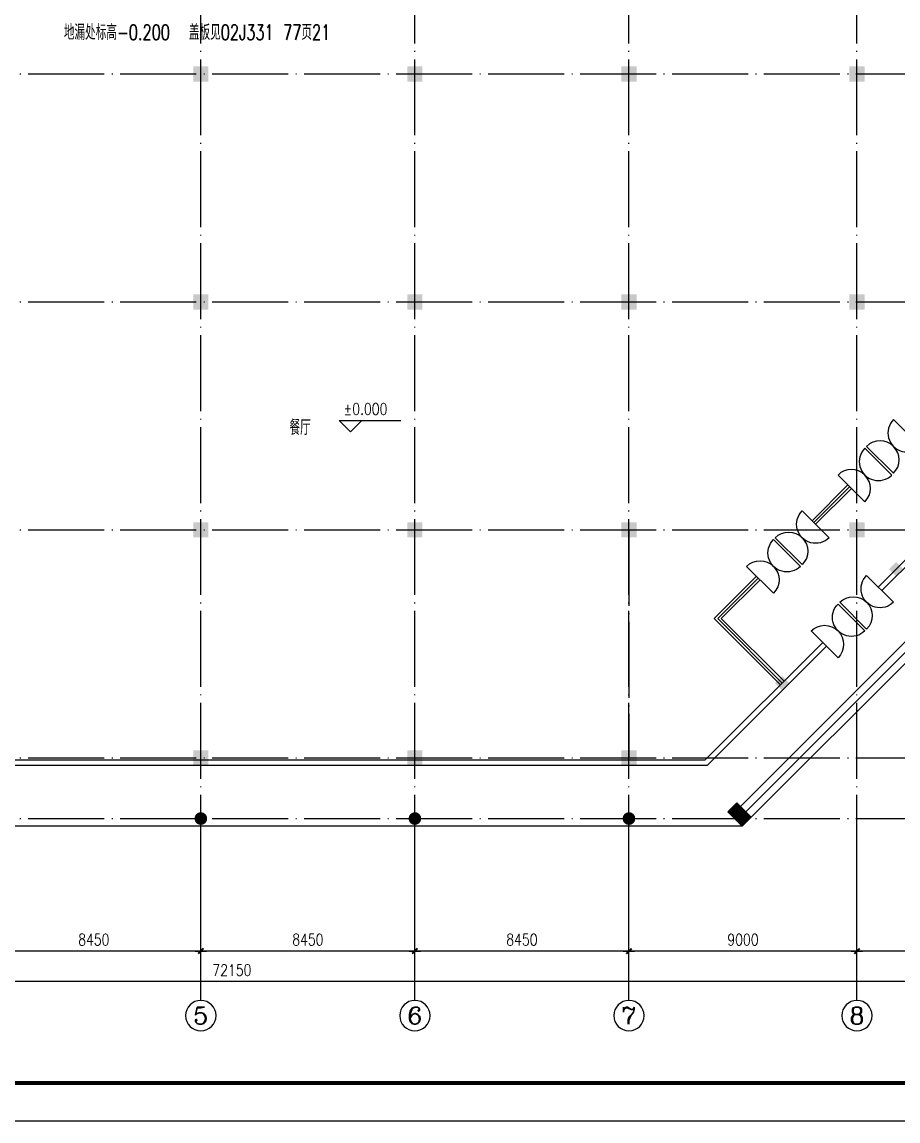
# Model space of a CAD drawing. Extents: x -55219 to 470149, y 494712 to 780039.
# Drawn here: x -10757 to 23823, y 690939 to 734334 of the extents above; entities that cross this region are included whole.
import ezdxf
from ezdxf.enums import TextEntityAlignment as Align

# ---------------------------------------------------------------- set-up
doc = ezdxf.new("R2010")
doc.units = 0
doc.header["$LTSCALE"] = 1500
doc.header["$MEASUREMENT"] = 0
doc.linetypes.add('DOTE', pattern=[2.42, 2, -0.2, 0.02, -0.2])
doc.layers.get('0').update_dxf_attribs({"linetype": 'CONTINUOUS'})
doc.layers.get('DEFPOINTS').update_dxf_attribs({"linetype": 'CONTINUOUS'})
for name, color, linetype in [('AXIS', 3, 'CONTINUOUS'), ('AXIS_TEXT', 7, 'CONTINUOUS'), ('COLUMN', 7, 'CONTINUOUS'), ('DOTE', 1, 'DOTE'), ('LVTRY', 6, 'CONTINUOUS'), ('PUB_DIM', 3, 'CONTINUOUS'), ('PUB_TEXT', 7, 'CONTINUOUS'), ('PUB_TITLE', 4, 'CONTINUOUS'), ('STAIR', 2, 'CONTINUOUS'), ('WINDOW', 2, 'CONTINUOUS')]:
    doc.layers.add(name, color=color, linetype=linetype)
doc.styles.add('_HZTXT', font='txt.shx', dxfattribs={"width": 0.8, "bigfont": 'hztxt.shx'})
doc.styles.add('COMPLEX', font='COMPLEX')
doc.styles.add('DIM_FONT', font='SIMPLEX.shx', dxfattribs={"width": 0.8})
doc.dimstyles.new('AXIS150', dxfattribs={"dimscale": 1.5, "dimtxt": 300, "dimasz": 1, "dimexe": 250, "dimexo": 300, "dimgap": 150, "dimtad": 1, "dimdec": 0, "dimzin": 0, "dimdsep": 46, "dimtxsty": 'DIM_FONT', "dimblk": '_DIMX', "dimcen": 0.09, "dimse1": 1, "dimse2": 1, "dimclrt": 7, "dimadec": 0, "dimazin": 0, "dimtfac": 1, "dimtdec": 0, "dimtix": 1, "dimtmove": 2, "dimatfit": 3, "dimldrblk": '_DIMX', "dimfxl": 1, "dimtolj": 1, "dimtzin": 0, "dimarcsym": 0})

# ---------------------------------------------------------------- blocks, each defined once
blk = doc.blocks.new('_FZH')
blk.add_solid([(0.5, 0.5), (0.5, -0.5), (-0.5, 0.5), (-0.5, -0.5)])
blk = doc.blocks.new('_YZH')
for points in [[(-0.466, 0.193), (0.5, 0), (-0.5, 0), (-0.466, -0.193)], [(-0.193, 0.466), (0.5, 0), (-0.357, 0.357), (-0.466, 0.193)], [(0.193, 0.466), (0.5, 0), (0, 0.505), (-0.193, 0.466)], [(0.466, 0.193), (0.5, 0), (0.357, 0.357), (0.193, 0.466)], [(-0.466, -0.193), (0.5, 0), (-0.357, -0.357), (-0.193, -0.466)], [(-0.193, -0.466), (0.5, 0), (0, -0.505), (0.193, -0.466)], [(0.193, -0.466), (0.5, 0), (0.357, -0.357), (0.466, -0.193)]]:
    blk.add_solid(points)
blk = doc.blocks.new('M_A10JJG')
for p, q in [((-0.5, -0.5), (-0.5, 0.5)), ((0.5, -0.5), (0.5, 0.5))]:
    blk.add_line(p, q)
for centre, start, end in [((-0.5, 0), 270, 90), ((0.5, 0), 90, 270)]:
    blk.add_arc(centre, 0.5, start, end)
blk = doc.blocks.new('_DIMX')
blk.add_line((-150, 0), (150, 0))
at = {"const_width": 50}
blk.add_lwpolyline([(-70, -70), (70, 70)], dxfattribs=at)
blk = doc.blocks.new('*D968')
at = {"color": 0, "linetype": 'ByBlock'}
blk.add_line((-3699, 697649), (-12146, 697649), dxfattribs=at)
at = {"layer": 'DEFPOINTS', "color": 0, "linetype": 'ByBlock'}
for p in [(-12147, 700819), (-3697, 700819), (-12147, 697649)]:
    blk.add_point(p, dxfattribs=at)
at = {"color": 0, "linetype": 'ByBlock', "xscale": 1.5, "yscale": 1.5, "zscale": 1.5, "rotation": 180}
blk.add_blockref('_DIMX', (-12147, 697649), dxfattribs=at)
at = {"color": 0, "linetype": 'ByBlock', "xscale": 1.5, "yscale": 1.5, "zscale": 1.5}
blk.add_blockref('_DIMX', (-3697, 697649), dxfattribs=at)
at = {"color": 7, "linetype": 'ByBlock', "insert": (-7922, 698099), "char_height": 450, "attachment_point": 5, "style": 'DIM_FONT'}
blk.add_mtext('\\A1;8450', dxfattribs=at)
blk = doc.blocks.new('*D967')
at = {"color": 0, "linetype": 'ByBlock'}
blk.add_line((4751, 697649), (-3696, 697649), dxfattribs=at)
at = {"layer": 'DEFPOINTS', "color": 0, "linetype": 'ByBlock'}
for p in [(-3697, 700819), (4753, 700819), (-3697, 697649)]:
    blk.add_point(p, dxfattribs=at)
at = {"color": 0, "linetype": 'ByBlock', "xscale": 1.5, "yscale": 1.5, "zscale": 1.5}
for p, rotation in [((-3697, 697649), 179.9999999999992), ((4753, 697649), 359.9999999999992)]:
    blk.add_blockref('_DIMX', p, dxfattribs=dict(at, rotation=rotation))
at = {"color": 7, "linetype": 'ByBlock', "insert": (528, 698099), "char_height": 450, "attachment_point": 5, "style": 'DIM_FONT'}
blk.add_mtext('\\A1;8450', dxfattribs=at)
blk = doc.blocks.new('*D966')
at = {"color": 0, "linetype": 'ByBlock'}
blk.add_line((13201, 697649), (4754, 697649), dxfattribs=at)
at = {"layer": 'DEFPOINTS', "color": 0, "linetype": 'ByBlock'}
for p in [(4753, 700819), (13203, 700819), (4753, 697649)]:
    blk.add_point(p, dxfattribs=at)
at = {"color": 0, "linetype": 'ByBlock', "xscale": 1.5, "yscale": 1.5, "zscale": 1.5, "rotation": 180}
blk.add_blockref('_DIMX', (4753, 697649), dxfattribs=at)
at = {"color": 0, "linetype": 'ByBlock', "xscale": 1.5, "yscale": 1.5, "zscale": 1.5}
blk.add_blockref('_DIMX', (13203, 697649), dxfattribs=at)
at = {"color": 7, "linetype": 'ByBlock', "insert": (8978, 698099), "char_height": 450, "attachment_point": 5, "style": 'DIM_FONT'}
blk.add_mtext('\\A1;8450', dxfattribs=at)
blk = doc.blocks.new('*D965')
at = {"color": 0, "linetype": 'ByBlock'}
blk.add_line((22201, 697649), (13204, 697649), dxfattribs=at)
at = {"layer": 'DEFPOINTS', "color": 0, "linetype": 'ByBlock'}
for p in [(13203, 700819), (22203, 700819), (13203, 697649)]:
    blk.add_point(p, dxfattribs=at)
at = {"color": 0, "linetype": 'ByBlock', "xscale": 1.5, "yscale": 1.5, "zscale": 1.5, "rotation": 180}
blk.add_blockref('_DIMX', (13203, 697649), dxfattribs=at)
at = {"color": 0, "linetype": 'ByBlock', "xscale": 1.5, "yscale": 1.5, "zscale": 1.5}
blk.add_blockref('_DIMX', (22203, 697649), dxfattribs=at)
at = {"color": 7, "linetype": 'ByBlock', "insert": (17703, 698099), "char_height": 450, "attachment_point": 5, "style": 'DIM_FONT'}
blk.add_mtext('\\A1;9000', dxfattribs=at)
blk = doc.blocks.new('_AXISO')
blk.add_circle((0, 0), 0.5)
at = {"layer": 'AXIS_TEXT', "style": 'COMPLEX', "width": 1.041667}
blk.add_attdef('A', text='', height=0.56, dxfattribs=at).set_placement((-0.25, -0.28), (0.25, -0.28), align=Align.FIT)
blk = doc.blocks.new('*D962')
at = {"color": 0, "linetype": 'ByBlock'}
blk.add_line((31201, 697649), (22204, 697649), dxfattribs=at)
at = {"layer": 'DEFPOINTS', "color": 0, "linetype": 'ByBlock'}
for p in [(22203, 702469), (31203, 702469), (22203, 697649)]:
    blk.add_point(p, dxfattribs=at)
at = {"color": 0, "linetype": 'ByBlock', "xscale": 1.5, "yscale": 1.5, "zscale": 1.5, "rotation": 180}
blk.add_blockref('_DIMX', (22203, 697649), dxfattribs=at)
at = {"color": 0, "linetype": 'ByBlock', "xscale": 1.5, "yscale": 1.5, "zscale": 1.5}
blk.add_blockref('_DIMX', (31203, 697649), dxfattribs=at)
at = {"color": 7, "linetype": 'ByBlock', "insert": (26703, 698099), "char_height": 450, "attachment_point": 5, "style": 'DIM_FONT'}
blk.add_mtext('\\A1;9000', dxfattribs=at)
blk = doc.blocks.new('*D956')
at = {"color": 0, "linetype": 'ByBlock'}
blk.add_line((33601, 696449), (-38546, 696449), dxfattribs=at)
at = {"layer": 'DEFPOINTS', "color": 0, "linetype": 'ByBlock'}
for p in [(-38547, 700819), (33603, 700819), (-38547, 696449)]:
    blk.add_point(p, dxfattribs=at)
at = {"color": 0, "linetype": 'ByBlock', "xscale": 1.5, "yscale": 1.5, "zscale": 1.5, "rotation": 180}
blk.add_blockref('_DIMX', (-38547, 696449), dxfattribs=at)
at = {"color": 0, "linetype": 'ByBlock', "xscale": 1.5, "yscale": 1.5, "zscale": 1.5}
blk.add_blockref('_DIMX', (33603, 696449), dxfattribs=at)
at = {"color": 7, "linetype": 'ByBlock', "insert": (-2472, 696899), "char_height": 450, "attachment_point": 5, "style": 'DIM_FONT'}
blk.add_mtext('\\A1;72150', dxfattribs=at)

msp = doc.modelspace()

# ---------------------------------------------------------------- hatches: boundary and pattern name
at = {"layer": 'LVTRY'}
h = msp.add_hatch(dxfattribs=at)
h.set_pattern_fill('ANSI31', color=256, scale=5, style=0)
h.set_pattern_definition([(45, (-4119.39914, 97157.4282), (-0.44194173824, 0.44194173824), [])])
h.paths.add_polyline_path([(17459.5, 703500.9), (17105.9, 703147.3), (17371.9, 702881.4), (17971.4, 702881.4), (18025.2, 702935.2)])
h.paths.add_polyline_path([(17671.6, 702581.6), (17971.4, 702881.4), (17371.9, 702881.4)])

# ---------------------------------------------------------------- linework, layer by layer
at = {"layer": 'AXIS'}
for p, q in [((-3697.2, 695699.1), (-3697.2, 700819.4)), ((4752.8, 695699.1), (4752.8, 700819.4)), ((13202.8, 695699.1), (13202.8, 700819.4)), ((22202.8, 695699.1), (22202.8, 700819.4))]:
    msp.add_line(p, q, dxfattribs=at)
at = {"layer": 'DOTE'}
for p, q in [((-3697.2, 700819.4), (-3697.2, 771056.2)), ((4752.8, 700819.4), (4752.8, 771056.2)), ((13202.8, 700819.4), (13202.8, 771056.2)), ((22202.8, 700819.4), (22202.8, 771056.2)), ((-39547.2, 732281.4), (35005.6, 732281.4)), ((-39547.2, 723281.4), (35005.6, 723281.4)), ((-39547.2, 714281.4), (35005.6, 714281.4)), ((-39547.2, 714281.4), (32802.8, 714281.4)), ((13202.8, 714281.4), (13202.8, 705281.4)), ((-39547.2, 705281.4), (32802.8, 705281.4)), ((-39547.2, 702881.4), (32802.8, 702881.4))]:
    msp.add_line(p, q, dxfattribs=at)
at = {"layer": 'LVTRY'}
for p, q in [((16566, 710777.2), (16566, 710776.5)), ((16636.7, 710706.5), (16636.7, 710705.8)), ((16707.4, 710776.5), (16707.4, 710777.2))]:
    msp.add_line(p, q, dxfattribs=at)
at = {"layer": 'PUB_DIM'}
for p, q in [((2207, 718152.7), (1757, 718602.7)), ((1757, 718602.7), (2657, 718602.7)), ((2657, 718602.7), (2207, 718152.7)), ((2357, 718602.7), (4199.1, 718602.7))]:
    msp.add_line(p, q, dxfattribs=at)
at = {"layer": 'PUB_TITLE'}
msp.add_lwpolyline([(-55219.4, 690938.8), (-55219.4, 780038.8), (70930.6, 780038.8), (70930.6, 690938.8)], close=True, dxfattribs=at)
at = {"layer": 'PUB_TITLE', "const_width": 150}
msp.add_lwpolyline([(-51469.4, 692438.8), (69430.6, 692438.8), (69430.6, 778538.8), (-51469.4, 778538.8)], close=True, dxfattribs=at)
at = {"layer": 'STAIR'}
for p, q in [((17600.9, 703359.4), (33125, 718883.5)), ((17671.6, 702581.6), (33902.2, 718812.2)), ((17813, 703147.3), (33337.1, 718671.4)), ((17105.9, 703147.3), (17459.5, 703500.9)), ((17459.5, 703500.9), (18025.2, 702935.2)), ((17105.9, 703147.3), (17671.6, 702581.6)), ((17671.6, 702581.6), (-20896.7, 702581.6))]:
    msp.add_line(p, q, dxfattribs=at)
at = {"layer": 'WINDOW'}
for p, q in [((20429.4, 714640.6), (21843.6, 716054.8)), ((20500.1, 714569.9), (21914.3, 715984.1)), ((20500.1, 714569.9), (21914.3, 715984.1)), ((20570.8, 714499.1), (21985, 715913.4)), ((23045.7, 712024.3), (24459.9, 713438.5)), ((23187.1, 711882.9), (24601.3, 713297.1)), ((16566, 710777.2), (18237.3, 712448.5)), ((16707.4, 710777.2), (18308.1, 712377.8)), ((16848.8, 710777.2), (18378.8, 712307.1)), ((16566, 710776.5), (19182.2, 708160.8)), ((16707.4, 710776.5), (19252.9, 708231.5)), ((16848.8, 710776.5), (16848.8, 710777.2)), ((16848.8, 710776.5), (19323.6, 708302.2)), ((16919.6, 710706.5), (16919.6, 710705.8)), ((16202.8, 705181.4), (20853.6, 709832.2)), ((16285.6, 704981.4), (20995.1, 709690.8)), ((16202.8, 705181.4), (-12747.2, 705181.4)), ((16285.6, 704981.4), (-12747.2, 704981.4))]:
    msp.add_line(p, q, dxfattribs=at)

# ---------------------------------------------------------------- block references
at = {"layer": 'AXIS'}
ref = msp.add_blockref('_AXISO', (-3697.2, 695099.1), dxfattribs=dict(at, xscale=-1200, yscale=1200, zscale=1200, rotation=180))
ref.add_attrib('A', '5', dxfattribs={"layer": 'AXIS_TEXT', "height": 672, "style": 'COMPLEX', "width": 1.339286}).set_placement((-3997.2, 694763.1), (-3397.2, 694763.1), align=Align.FIT)
ref = msp.add_blockref('_AXISO', (4752.8, 695099.1), dxfattribs=dict(at, xscale=-1200, yscale=1200, zscale=1200, rotation=180))
ref.add_attrib('A', '6', dxfattribs={"layer": 'AXIS_TEXT', "height": 672, "style": 'COMPLEX', "width": 1.339286}).set_placement((4452.8, 694763.1), (5052.8, 694763.1), align=Align.FIT)
ref = msp.add_blockref('_AXISO', (13202.8, 695099.1), dxfattribs=dict(at, xscale=-1200, yscale=1200, zscale=1200, rotation=180))
ref.add_attrib('A', '7', dxfattribs={"layer": 'AXIS_TEXT', "height": 672, "style": 'COMPLEX', "width": 1.339286}).set_placement((12902.8, 694763.1), (13502.8, 694763.1), align=Align.FIT)
ref = msp.add_blockref('_AXISO', (22202.8, 695099.1), dxfattribs=dict(at, xscale=-1200, yscale=1200, zscale=1200, rotation=180))
ref.add_attrib('A', '8', dxfattribs={"layer": 'AXIS_TEXT', "height": 672, "style": 'COMPLEX', "width": 1.339286}).set_placement((21902.8, 694763.1), (22502.8, 694763.1), align=Align.FIT)
at = {"layer": 'COLUMN'}
for name, p, xscale, yscale, zscale in [('_FZH', (-3697.2, 732281.4), 600, 600, 600), ('_FZH', (4752.8, 732281.4), 600, 600, 600), ('_FZH', (13202.8, 732281.4), 600, 600, 600), ('_FZH', (22202.8, 732281.4), 600, 600, 600), ('_FZH', (-3697.2, 723281.4), 600, 600, 600), ('_FZH', (4752.8, 723281.4), 600, 600, 600), ('_FZH', (13202.8, 723281.4), 600, 600, 600), ('_FZH', (22202.8, 723281.4), 600, 600, 600), ('_FZH', (-3697.2, 714281.4), 600, 600, 600), ('_FZH', (4752.8, 714281.4), 600, 600, 600), ('_FZH', (13202.8, 714281.4), 600, 600, 600), ('_FZH', (22202.8, 714281.4), 600, 600, 600), ('_FZH', (-3697.2, 705281.4), 600, 600, 600), ('_FZH', (4752.8, 705281.4), 600, 600, 600), ('_FZH', (13202.8, 705281.4), 600, 600, 600), ('_YZH', (-3697.2, 702881.4), 500, 500, 500), ('_YZH', (4752.8, 702881.4), 500, 500, 500), ('_YZH', (13202.8, 702881.4), 500, 500, 500)]:
    msp.add_blockref(name, p, dxfattribs=dict(at, xscale=xscale, yscale=yscale, zscale=zscale))
at = {"layer": 'COLUMN', "xscale": 400, "yscale": 400, "zscale": 400, "rotation": 135}
for p in [(23752.9, 712731.5), (19252.9, 708231.5)]:
    msp.add_blockref('_FZH', p, dxfattribs=at)
at = {"layer": 'WINDOW', "yscale": 1500, "zscale": 1500}
for p, xscale, rotation in [((23646.7, 717575.1), 1500, 225), ((22515.3, 716443.7), 1500, 225), ((20040.5, 713968.8), -1500, 225.000000000003), ((18909.1, 712837.4), -1500, 225.000000000003), ((22586, 711423.2), -1500, 225.000000000003), ((21454.7, 710291.9), -1500, 225.000000000003)]:
    msp.add_blockref('M_A10JJG', p, dxfattribs=dict(at, xscale=xscale, rotation=rotation))

# ---------------------------------------------------------------- texts
at = {"layer": 'PUB_DIM', "style": 'DIM_FONT', "width": 0.8}
msp.add_text('%%p0.000', height=450, dxfattribs=at).set_placement((2803.1, 719052.7), align=Align.MIDDLE)
at = {"layer": 'PUB_TEXT', "style": '_HZTXT', "width": 0.7}
for s, p in [('地漏处标高-0.200  盖板见02J331 77页21', (-9107, 733626.9)), ('餐厅', (-198.1, 718026.6))]:
    msp.add_text(s, height=600, dxfattribs=at).set_placement(p)

# ---------------------------------------------------------------- dimensions: what is measured, and where the dimension line sits
at = {"layer": 'AXIS'}
for p1, p2, distance, picture, middle in [((31202.8, 702469.4), (22202.8, 702469.4), 4820.3, '*D962', (26702.8, 698099.1)), ((33602.5, 700819.4), (-38547.2, 700819.4), 4370.3, '*D956', (-2472.3, 696899.1)), ((-3697.2, 700819.4), (-12147.2, 700819.4), 3170.3, '*D968', (-7922.2, 698099.1)), ((4752.8, 700819.4), (-3697.2, 700819.4), 3170.3, '*D967', (527.8, 698099.1)), ((13202.8, 700819.4), (4752.8, 700819.4), 3170.3, '*D966', (8977.8, 698099.1)), ((22202.8, 700819.4), (13202.8, 700819.4), 3170.3, '*D965', (17702.8, 698099.1))]:
    dim = msp.add_aligned_dim(p1=p1, p2=p2, distance=distance, dimstyle='AXIS150', dxfattribs=at)
    dim.commit()
    dim.dimension.update_dxf_attribs({"geometry": picture, "text_midpoint": middle})

doc.saveas('drawing.dxf')
